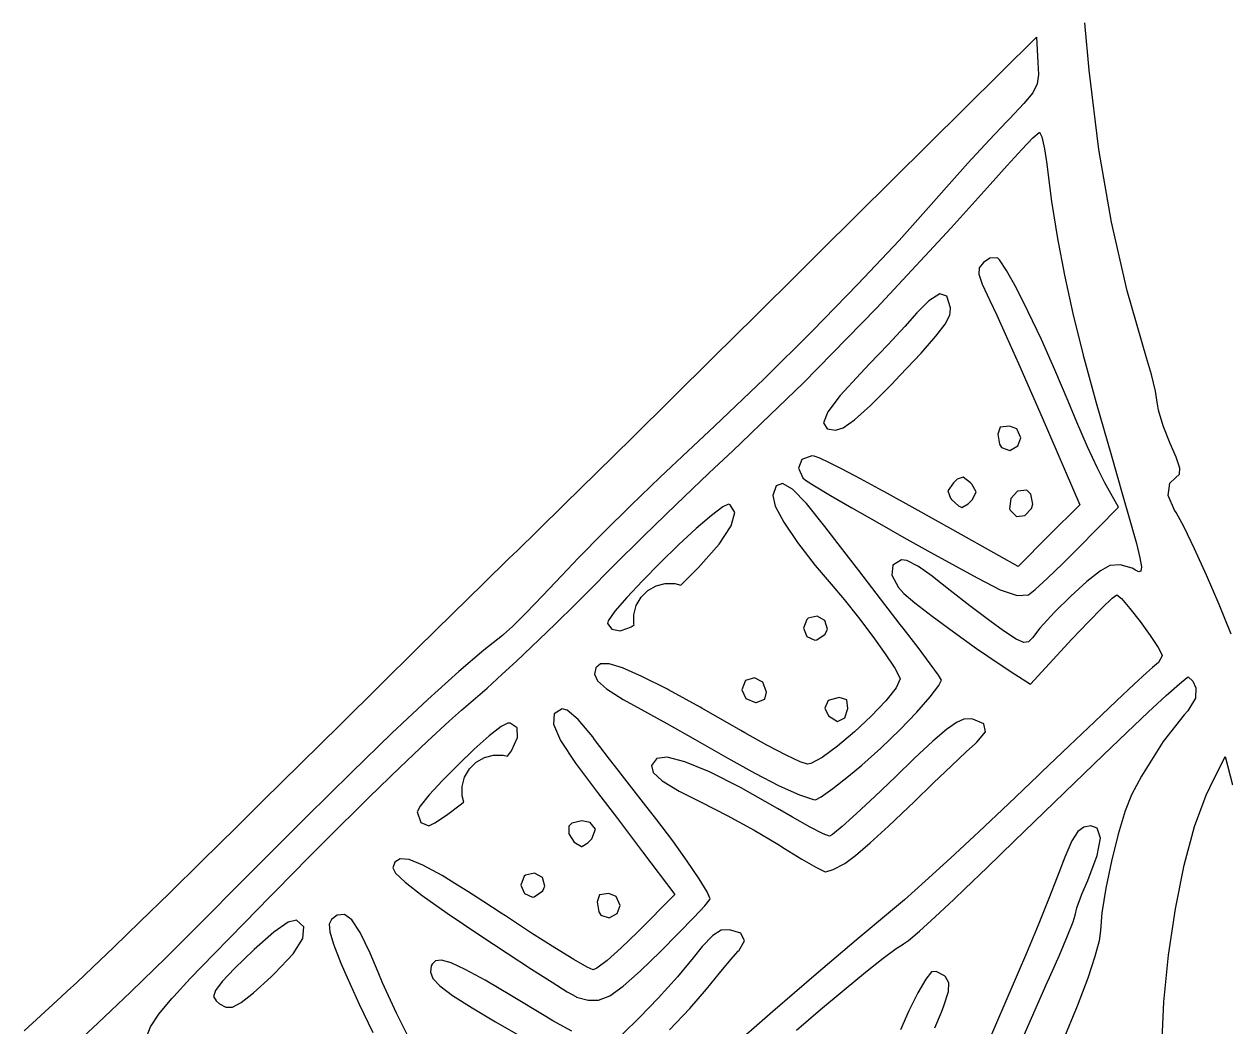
# Model space of a CAD drawing. Header units: inches. Extents: x -2.16 to 7.19, y -6.87 to -1.22.
# Drawn here: x 3.599 to 4.184, y -3.479 to -2.991 of the extents above; entities that cross this region are included whole.
import ezdxf

# ---------------------------------------------------------------- set-up
doc = ezdxf.new("R2010")
doc.units = ezdxf.units.IN
doc.header["$MEASUREMENT"] = 0
doc.layers.add('Front', color=13, linetype='CONTINUOUS', true_color=0xc83434)

msp = doc.modelspace()

# ---------------------------------------------------------------- linework, layer by layer
at = {"layer": 'Front', "linetype": 'CONTINUOUS'}
for p, q in [((4.11717, -3.01377), (4.11509, -2.99083)), ((3.9865, -3.10193), (4.0915, -2.9978)), ((4.0915, -2.9978), (4.09228, -3.01008)), ((4.09228, -3.01008), (4.09251, -3.01601)), ((4.09251, -3.01601), (4.09186, -3.02052)), ((4.12189, -3.05237), (4.11717, -3.01377)), ((4.09186, -3.02052), (4.08971, -3.0248)), ((4.08971, -3.0248), (4.08542, -3.03007)), ((4.08542, -3.03007), (4.07834, -3.03753)), ((4.07708, -3.03883), (4.06849, -3.0479)), ((4.07834, -3.03753), (4.07708, -3.03883)), ((4.08448, -3.0524), (4.08985, -3.04684)), ((4.08985, -3.04684), (4.09278, -3.04418)), ((4.09278, -3.04418), (4.09306, -3.04405)), ((4.09306, -3.04405), (4.0942, -3.0463)), ((4.0942, -3.0463), (4.09549, -3.05215)), ((4.06849, -3.0479), (4.05821, -3.05911)), ((4.0773, -3.06018), (4.08448, -3.0524)), ((4.09549, -3.05215), (4.09641, -3.05842)), ((4.12798, -3.08782), (4.12189, -3.05237)), ((4.09641, -3.05842), (4.09893, -3.07769)), ((4.05821, -3.05911), (4.04776, -3.07077)), ((4.06897, -3.06948), (4.0773, -3.06018)), ((4.05006, -3.09062), (4.06897, -3.06948)), ((4.04776, -3.07077), (4.04161, -3.0778)), ((4.04161, -3.0778), (4.02466, -3.09674)), ((4.09893, -3.07769), (4.10176, -3.09574)), ((4.13566, -3.12124), (4.12798, -3.08782)), ((4.01372, -3.12971), (4.05006, -3.09062)), ((4.02466, -3.09674), (4.00467, -3.11799)), ((4.10176, -3.09574), (4.10513, -3.11358)), ((3.97568, -3.11267), (3.9865, -3.10193)), ((4.06884, -3.10537), (4.06574, -3.10749)), ((4.07258, -3.10519), (4.06884, -3.10537)), ((4.07358, -3.10614), (4.07258, -3.10519)), ((4.06373, -3.11007), (4.06343, -3.11312)), ((4.06574, -3.10749), (4.06373, -3.11007)), ((4.07703, -3.11128), (4.07358, -3.10614)), ((4.08181, -3.11996), (4.07703, -3.11128)), ((3.95492, -3.13323), (3.97568, -3.11267)), ((4.06343, -3.11312), (4.06506, -3.11795)), ((4.10513, -3.11358), (4.10925, -3.13219)), ((4.00467, -3.11799), (3.9825, -3.1407)), ((4.0445, -3.12269), (4.03914, -3.12602)), ((4.04799, -3.12386), (4.0445, -3.12269)), ((4.06506, -3.11795), (4.06883, -3.12586)), ((4.08757, -3.13142), (4.08181, -3.11996)), ((4.14512, -3.15375), (4.13566, -3.12124)), ((4.03914, -3.12602), (4.0334, -3.13196)), ((4.04976, -3.12952), (4.04799, -3.12386)), ((4.06883, -3.12586), (4.06885, -3.12591)), ((4.06885, -3.12591), (4.07221, -3.13297)), ((3.93421, -3.15372), (3.95492, -3.13323)), ((3.97801, -3.16614), (4.01372, -3.12971)), ((4.0334, -3.13196), (4.02746, -3.13859)), ((4.04707, -3.1374), (4.04931, -3.13308)), ((4.04931, -3.13308), (4.04979, -3.12976)), ((4.04979, -3.12976), (4.04976, -3.12952)), ((4.07221, -3.13297), (4.07704, -3.14356)), ((4.09392, -3.1449), (4.08757, -3.13142)), ((4.10925, -3.13219), (4.11434, -3.15257)), ((3.9825, -3.1407), (3.95898, -3.16401)), ((4.02746, -3.13859), (4.01933, -3.14734)), ((4.0426, -3.14332), (4.04707, -3.1374)), ((4.03543, -3.15146), (4.0426, -3.14332)), ((4.07704, -3.14356), (4.08286, -3.15659)), ((4.10049, -3.15964), (4.09392, -3.1449)), ((4.01933, -3.14734), (4.01036, -3.15678)), ((4.02512, -3.16245), (4.03543, -3.15146)), ((3.91405, -3.17364), (3.93421, -3.15372)), ((4.01036, -3.15678), (4.00589, -3.1614)), ((4.08286, -3.15659), (4.0892, -3.17098)), ((4.11434, -3.15257), (4.12062, -3.17573)), ((4.14755, -3.16196), (4.14512, -3.15375)), ((3.95898, -3.16401), (3.93495, -3.18708)), ((4.00589, -3.1614), (3.996, -3.17214)), ((4.02116, -3.16657), (4.02512, -3.16245)), ((4.10691, -3.17489), (4.10049, -3.15964)), ((4.1495, -3.17007), (4.14755, -3.16196)), ((3.95793, -3.18544), (3.97801, -3.16614)), ((4.0108, -3.17694), (4.02116, -3.16657)), ((3.89494, -3.1925), (3.91405, -3.17364)), ((3.996, -3.17214), (3.99005, -3.1801)), ((4.0892, -3.17098), (4.09432, -3.1828)), ((4.11117, -3.18508), (4.10691, -3.17489)), ((4.12062, -3.17573), (4.12799, -3.20155)), ((4.15025, -3.17531), (4.1495, -3.17007)), ((4.15093, -3.17934), (4.15025, -3.17531)), ((3.99005, -3.1801), (3.98797, -3.18544)), ((4.00306, -3.1839), (4.0108, -3.17694)), ((4.15326, -3.18685), (4.15093, -3.17934)), ((3.93495, -3.18708), (3.92196, -3.19922)), ((3.9522, -3.19096), (3.95793, -3.18544)), ((3.98797, -3.18544), (3.98969, -3.18835)), ((3.99751, -3.18782), (4.00306, -3.1839)), ((4.07393, -3.18751), (4.07275, -3.19096)), ((4.07838, -3.187), (4.07393, -3.18751)), ((4.08195, -3.18832), (4.07838, -3.187)), ((4.09432, -3.1828), (4.11264, -3.2253)), ((4.11644, -3.1971), (4.11117, -3.18508)), ((4.15667, -3.19542), (4.15326, -3.18685)), ((3.87739, -3.2098), (3.89494, -3.1925)), ((3.94378, -3.19905), (3.9522, -3.19096)), ((3.98969, -3.18835), (3.99374, -3.18905)), ((3.99374, -3.18905), (3.99751, -3.18782)), ((4.07275, -3.19096), (4.07359, -3.19583)), ((4.084, -3.19276), (4.08195, -3.18832)), ((4.0825, -3.19669), (4.084, -3.19276)), ((3.93476, -3.20751), (3.94378, -3.19905)), ((4.07359, -3.19583), (4.07451, -3.19747)), ((4.07451, -3.19747), (4.07859, -3.19881)), ((4.07859, -3.19881), (4.0825, -3.19669)), ((4.12124, -3.20745), (4.11644, -3.1971)), ((4.15954, -3.20217), (4.15667, -3.19542)), ((3.92196, -3.19922), (3.90845, -3.21193)), ((3.97742, -3.20335), (3.97581, -3.20751)), ((3.98217, -3.20155), (3.97742, -3.20335)), ((3.98329, -3.20171), (3.98217, -3.20155)), ((3.98608, -3.20267), (3.98329, -3.20171)), ((3.99051, -3.20467), (3.98608, -3.20267)), ((3.99699, -3.20792), (3.99051, -3.20467)), ((4.12799, -3.20155), (4.1333, -3.21986)), ((4.16126, -3.20746), (4.15954, -3.20217)), ((3.86188, -3.22506), (3.87739, -3.2098)), ((3.91628, -3.22513), (3.93194, -3.21016)), ((3.93194, -3.21016), (3.93476, -3.20751)), ((3.97581, -3.20751), (3.9778, -3.21216)), ((4.00588, -3.21262), (3.99699, -3.20792)), ((4.12488, -3.21463), (4.12124, -3.20745)), ((4.15917, -3.21211), (4.16108, -3.21038)), ((4.16108, -3.21038), (4.16126, -3.20746)), ((3.90845, -3.21193), (3.89432, -3.22554)), ((3.96481, -3.21603), (3.96322, -3.22084)), ((3.96792, -3.2149), (3.96481, -3.21603)), ((3.97276, -3.21774), (3.96792, -3.2149)), ((3.9778, -3.21216), (3.97919, -3.21338)), ((3.97919, -3.21338), (3.9835, -3.21612)), ((3.9835, -3.21612), (3.99132, -3.22077)), ((4.01667, -3.21849), (4.00588, -3.21262)), ((4.05109, -3.21464), (4.04838, -3.21849)), ((4.05301, -3.21283), (4.05109, -3.21464)), ((4.0559, -3.21183), (4.05301, -3.21283)), ((4.05941, -3.21464), (4.0559, -3.21183)), ((4.06009, -3.21533), (4.05941, -3.21464)), ((4.06219, -3.21899), (4.06009, -3.21533)), ((4.13147, -3.22646), (4.12488, -3.21463)), ((4.15558, -3.22077), (4.15637, -3.21486)), ((4.15637, -3.21486), (4.15917, -3.21211)), ((3.96322, -3.22084), (3.9644, -3.22594)), ((3.97956, -3.22467), (3.97276, -3.21774)), ((3.99132, -3.22077), (4.00177, -3.22682)), ((4.01757, -3.21898), (4.01667, -3.21849)), ((4.03246, -3.22721), (4.01757, -3.21898)), ((4.04838, -3.21849), (4.04963, -3.22202)), ((4.04963, -3.22202), (4.05015, -3.22267)), ((4.06036, -3.22267), (4.06219, -3.21899)), ((4.07907, -3.22232), (4.0785, -3.22726)), ((4.08235, -3.21871), (4.07907, -3.22232)), ((4.08682, -3.21826), (4.08235, -3.21871)), ((4.08886, -3.22013), (4.08682, -3.21826)), ((4.08976, -3.22496), (4.08886, -3.22013)), ((4.1333, -3.21986), (4.13732, -3.2339)), ((4.1587, -3.22787), (4.15558, -3.22077)), ((3.84892, -3.23778), (3.86188, -3.22506)), ((3.89432, -3.22554), (3.8807, -3.23897)), ((3.90036, -3.24057), (3.91628, -3.22513)), ((3.93885, -3.22626), (3.93335, -3.23045)), ((3.94171, -3.22503), (3.93885, -3.22626)), ((3.94247, -3.22538), (3.94171, -3.22503)), ((3.94481, -3.22911), (3.94247, -3.22538)), ((3.9644, -3.22594), (3.96857, -3.23383)), ((3.98856, -3.23583), (3.97956, -3.22467)), ((4.00177, -3.22682), (4.01397, -3.23378)), ((4.03256, -3.22726), (4.03246, -3.22721)), ((4.05091, -3.2375), (4.03256, -3.22726)), ((4.05015, -3.22267), (4.05364, -3.22587)), ((4.05364, -3.22587), (4.05525, -3.22655)), ((4.05525, -3.22655), (4.05823, -3.22485)), ((4.05823, -3.22485), (4.06036, -3.22267)), ((4.0785, -3.22726), (4.07872, -3.22795)), ((4.07872, -3.22795), (4.08178, -3.23093)), ((4.08591, -3.23047), (4.08915, -3.22708)), ((4.08915, -3.22708), (4.08976, -3.22496)), ((4.11264, -3.2253), (4.09764, -3.2403)), ((4.11149, -3.24668), (4.13147, -3.22646)), ((4.15948, -3.22906), (4.1587, -3.22787)), ((3.93335, -3.23045), (3.92596, -3.23687)), ((3.943, -3.23547), (3.94481, -3.22911)), ((3.96857, -3.23383), (3.97522, -3.24373)), ((4.01397, -3.23378), (4.02704, -3.24116)), ((4.08178, -3.23093), (4.08591, -3.23047)), ((4.13732, -3.2339), (4.14014, -3.24416)), ((4.16338, -3.2362), (4.15948, -3.22906)), ((3.839, -3.24747), (3.84892, -3.23778)), ((3.8807, -3.23897), (3.8687, -3.25111)), ((3.92596, -3.23687), (3.91742, -3.24481)), ((3.93709, -3.2444), (3.943, -3.23547)), ((3.99505, -3.24431), (3.98856, -3.23583)), ((4.07333, -3.25006), (4.05091, -3.2375)), ((4.16846, -3.24672), (4.16338, -3.2362)), ((3.8855, -3.25522), (3.90036, -3.24057)), ((3.91742, -3.24481), (3.90845, -3.25354)), ((3.92711, -3.25582), (3.93709, -3.2444)), ((3.97522, -3.24373), (3.98385, -3.25487)), ((4.00508, -3.25735), (3.99505, -3.24431)), ((4.02704, -3.24116), (4.04011, -3.24846)), ((4.09764, -3.2403), (4.08265, -3.2553)), ((4.14014, -3.24416), (4.14187, -3.25118)), ((3.82248, -3.26362), (3.83487, -3.25149)), ((3.83487, -3.25149), (3.839, -3.24747)), ((3.8687, -3.25111), (3.8604, -3.25983)), ((4.04011, -3.24846), (4.05229, -3.25519)), ((4.08265, -3.2553), (4.07333, -3.25006)), ((4.10432, -3.25382), (4.11149, -3.24668)), ((4.14187, -3.25118), (4.14259, -3.25547)), ((4.17428, -3.2596), (4.16846, -3.24672)), ((3.87302, -3.2678), (3.8855, -3.25522)), ((3.90845, -3.25354), (3.89981, -3.26231)), ((3.91849, -3.26434), (3.92711, -3.25582)), ((3.98385, -3.25487), (3.99158, -3.26386)), ((4.01564, -3.27103), (4.00508, -3.25735)), ((4.02166, -3.25464), (4.02119, -3.25949)), ((4.0259, -3.25202), (4.02166, -3.25464)), ((4.02845, -3.25241), (4.0259, -3.25202)), ((4.03421, -3.25527), (4.02845, -3.25241)), ((4.04087, -3.26007), (4.03421, -3.25527)), ((4.05229, -3.25519), (4.0627, -3.26086)), ((4.09674, -3.26112), (4.10432, -3.25382)), ((4.12274, -3.25737), (4.11607, -3.26264)), ((4.12719, -3.2549), (4.12274, -3.25737)), ((4.1322, -3.25455), (4.12719, -3.2549)), ((4.13813, -3.2562), (4.1322, -3.25455)), ((4.13968, -3.25716), (4.13813, -3.2562)), ((4.1414, -3.25794), (4.13968, -3.25716)), ((4.1424, -3.25755), (4.1414, -3.25794)), ((4.14259, -3.25547), (4.1424, -3.25755)), ((3.8604, -3.25983), (3.85137, -3.26944)), ((3.89981, -3.26231), (3.89223, -3.27042)), ((3.90641, -3.26473), (3.91087, -3.26354)), ((3.91087, -3.26354), (3.9155, -3.26354)), ((3.9155, -3.26354), (3.91849, -3.26434)), ((4.02119, -3.25949), (4.02442, -3.26559)), ((4.04181, -3.26085), (4.04087, -3.26007)), ((4.04955, -3.26704), (4.04181, -3.26085)), ((4.0627, -3.26086), (4.07048, -3.26497)), ((4.09088, -3.26646), (4.09674, -3.26112)), ((4.11607, -3.26264), (4.10822, -3.26971)), ((4.18038, -3.2738), (4.17428, -3.2596)), ((3.80743, -3.27838), (3.82248, -3.26362)), ((3.86728, -3.2736), (3.87302, -3.2678)), ((3.89913, -3.27032), (3.9024, -3.26705)), ((3.9024, -3.26705), (3.90641, -3.26473)), ((3.99158, -3.26386), (3.99796, -3.27136)), ((4.02442, -3.26559), (4.02701, -3.26843)), ((4.02701, -3.26843), (4.03235, -3.27299)), ((4.05919, -3.27449), (4.04955, -3.26704)), ((4.07048, -3.26497), (4.07388, -3.26665)), ((4.07388, -3.26665), (4.0822, -3.26945)), ((4.0822, -3.26945), (4.08763, -3.26904)), ((4.08763, -3.26904), (4.09088, -3.26646)), ((4.12841, -3.27072), (4.13058, -3.26904)), ((4.13058, -3.26904), (4.13288, -3.27092)), ((3.85137, -3.26944), (3.84314, -3.27796)), ((3.85769, -3.283), (3.86728, -3.2736)), ((3.89223, -3.27042), (3.88644, -3.27714)), ((3.89562, -3.27879), (3.89682, -3.27432)), ((3.89682, -3.27432), (3.89913, -3.27032)), ((3.99796, -3.27136), (4.00496, -3.28018)), ((4.02529, -3.28349), (4.01564, -3.27103)), ((4.03235, -3.27299), (4.04077, -3.27949)), ((4.06885, -3.28176), (4.05919, -3.27449)), ((4.10822, -3.26971), (4.10025, -3.27762)), ((4.12357, -3.27538), (4.12841, -3.27072)), ((4.13288, -3.27092), (4.137, -3.2757)), ((4.18633, -3.28829), (4.18038, -3.2738)), ((3.79038, -3.29514), (3.80743, -3.27838)), ((3.84314, -3.27796), (3.8365, -3.28457)), ((3.88644, -3.27714), (3.88319, -3.28173)), ((3.89562, -3.28342), (3.89562, -3.27879)), ((3.97975, -3.28105), (3.97815, -3.2853)), ((3.9804, -3.28049), (3.97975, -3.28105)), ((3.98478, -3.27953), (3.9804, -3.28049)), ((3.98864, -3.28168), (3.98478, -3.27953)), ((4.00496, -3.28018), (4.01186, -3.28934)), ((4.04077, -3.27949), (4.05116, -3.28715)), ((4.10025, -3.27762), (4.0932, -3.28537)), ((4.11679, -3.2823), (4.12357, -3.27538)), ((4.137, -3.2757), (4.14198, -3.28211)), ((3.8365, -3.28457), (3.83224, -3.28848)), ((3.85335, -3.28725), (3.85769, -3.283)), ((3.88319, -3.28173), (3.88275, -3.283)), ((3.88275, -3.283), (3.88493, -3.2858)), ((3.88493, -3.2858), (3.88896, -3.28655)), ((3.88896, -3.28655), (3.89267, -3.2853)), ((3.89267, -3.2853), (3.89436, -3.28474)), ((3.89436, -3.28474), (3.89572, -3.28379)), ((3.89572, -3.28379), (3.89562, -3.28342)), ((3.97815, -3.2853), (3.97984, -3.2894)), ((3.98979, -3.28589), (3.98864, -3.28168)), ((3.98877, -3.2882), (3.98979, -3.28589)), ((4.02667, -3.28526), (4.02529, -3.28349)), ((4.03393, -3.29475), (4.02667, -3.28526)), ((4.07558, -3.28667), (4.06885, -3.28176)), ((4.08161, -3.29071), (4.07558, -3.28667)), ((4.0932, -3.28537), (4.08954, -3.28999)), ((4.1088, -3.29076), (4.11679, -3.2823)), ((4.14198, -3.28211), (4.14689, -3.28888)), ((3.83165, -3.28894), (3.82258, -3.29599)), ((3.83224, -3.28848), (3.83165, -3.28894)), ((3.83851, -3.30132), (3.85335, -3.28725)), ((3.97984, -3.2894), (3.98377, -3.29117)), ((3.98377, -3.29117), (3.98459, -3.29108)), ((3.98459, -3.29108), (3.98877, -3.2882)), ((4.01186, -3.28934), (4.01797, -3.29788)), ((4.05116, -3.28715), (4.06243, -3.29516)), ((4.08532, -3.29236), (4.08161, -3.29071)), ((4.08765, -3.292), (4.08532, -3.29236)), ((4.08954, -3.28999), (4.08765, -3.292)), ((4.0886, -3.3125), (4.1088, -3.29076)), ((4.14689, -3.28888), (4.15077, -3.29474)), ((3.77197, -3.31327), (3.79038, -3.29514)), ((3.82258, -3.29599), (3.8104, -3.30644)), ((4.01797, -3.29788), (4.02257, -3.30484)), ((4.03984, -3.30265), (4.03393, -3.29475)), ((4.06243, -3.29516), (4.07346, -3.30271)), ((4.15077, -3.29474), (4.15269, -3.29843)), ((4.15269, -3.29843), (4.15275, -3.2988)), ((3.83147, -3.30778), (3.83851, -3.30132)), ((3.87932, -3.30276), (3.8771, -3.3046)), ((3.88354, -3.30274), (3.87932, -3.30276)), ((3.89013, -3.3047), (3.88354, -3.30274)), ((4.0438, -3.30818), (4.03984, -3.30265)), ((4.07346, -3.30271), (4.08099, -3.30765)), ((4.15092, -3.30203), (4.14806, -3.30455)), ((4.15275, -3.2988), (4.15092, -3.30203)), ((3.8104, -3.30644), (3.79542, -3.32003)), ((3.82419, -3.31446), (3.83147, -3.30778)), ((3.8771, -3.3046), (3.8765, -3.30778)), ((3.8765, -3.30778), (3.87787, -3.31095)), ((3.89947, -3.30877), (3.89013, -3.3047)), ((3.91192, -3.31509), (3.89947, -3.30877)), ((3.95438, -3.30943), (3.94998, -3.31083)), ((3.95846, -3.31165), (3.95438, -3.30943)), ((4.02257, -3.30484), (4.02497, -3.30924)), ((4.02516, -3.31003), (4.02321, -3.3143)), ((4.02497, -3.30924), (4.02516, -3.31003)), ((4.04525, -3.31057), (4.0438, -3.30818)), ((4.08099, -3.30765), (4.0886, -3.3125)), ((4.14509, -3.3071), (4.13903, -3.31264)), ((4.14806, -3.30455), (4.14509, -3.3071)), ((4.16113, -3.31236), (4.1648, -3.30936)), ((4.1648, -3.30936), (4.16538, -3.30905)), ((4.16538, -3.30905), (4.16765, -3.31111)), ((3.75283, -3.33214), (3.77197, -3.31327)), ((3.81184, -3.3253), (3.82419, -3.31446)), ((3.87787, -3.31095), (3.88235, -3.3149)), ((3.88235, -3.3149), (3.89048, -3.32007)), ((3.9125, -3.31541), (3.91192, -3.31509)), ((3.92785, -3.32381), (3.9125, -3.31541)), ((3.94975, -3.31105), (3.94811, -3.31541)), ((3.94811, -3.31541), (3.95015, -3.31956)), ((3.94998, -3.31083), (3.94975, -3.31105)), ((3.96025, -3.31647), (3.95846, -3.31165)), ((4.02321, -3.3143), (4.0182, -3.32062)), ((4.03989, -3.31876), (4.04411, -3.31316)), ((4.04411, -3.31316), (4.04525, -3.31057)), ((4.13903, -3.31264), (4.13041, -3.32072)), ((4.15466, -3.31814), (4.16113, -3.31236)), ((4.16765, -3.31111), (4.16908, -3.3143)), ((4.16908, -3.3143), (4.16899, -3.31942)), ((3.79542, -3.32003), (3.77792, -3.33649)), ((3.89048, -3.32007), (3.899, -3.32481)), ((3.95015, -3.31956), (3.95484, -3.32154)), ((3.95484, -3.32154), (3.95518, -3.32155)), ((3.95518, -3.32155), (3.9594, -3.31983)), ((3.9594, -3.31983), (3.96025, -3.31647)), ((3.99015, -3.32054), (3.9886, -3.32429)), ((3.99558, -3.31905), (3.99015, -3.32054)), ((3.99925, -3.32017), (3.99558, -3.31905)), ((3.9998, -3.32448), (3.99925, -3.32017)), ((4.0182, -3.32062), (4.01112, -3.32809)), ((4.03328, -3.32623), (4.03989, -3.31876)), ((4.13041, -3.32072), (4.11971, -3.33083)), ((4.14594, -3.32621), (4.15466, -3.31814)), ((4.16899, -3.31942), (4.16518, -3.3255)), ((3.80595, -3.33047), (3.81184, -3.3253)), ((3.85678, -3.32694), (3.85653, -3.33203)), ((3.86069, -3.32455), (3.85678, -3.32694)), ((3.86324, -3.32519), (3.86069, -3.32455)), ((3.86861, -3.32973), (3.86324, -3.32519)), ((3.899, -3.32481), (3.9116, -3.33171)), ((3.9287, -3.32429), (3.92785, -3.32381)), ((3.94763, -3.33506), (3.9287, -3.32429)), ((3.9886, -3.32429), (3.99041, -3.32799)), ((3.99822, -3.32899), (3.9998, -3.32448)), ((4.02502, -3.33479), (4.03328, -3.32623)), ((4.13551, -3.33605), (4.14594, -3.32621)), ((4.16348, -3.32742), (4.15315, -3.34051)), ((4.16518, -3.3255), (4.16348, -3.32742)), ((3.7336, -3.35112), (3.75283, -3.33214)), ((3.79505, -3.34049), (3.80595, -3.33047)), ((3.83099, -3.33325), (3.82525, -3.33779)), ((3.8343, -3.33155), (3.83099, -3.33325)), ((3.83548, -3.33162), (3.8343, -3.33155)), ((3.83891, -3.33377), (3.83548, -3.33162)), ((3.85653, -3.33203), (3.86, -3.33999)), ((3.87563, -3.33828), (3.86861, -3.32973)), ((3.9116, -3.33171), (3.92542, -3.33943)), ((3.99041, -3.32799), (3.99471, -3.3308)), ((3.99471, -3.3308), (3.99822, -3.32899)), ((4.01112, -3.32809), (4.00294, -3.33579)), ((4.0526, -3.33121), (4.04778, -3.33457)), ((4.05625, -3.32967), (4.0526, -3.33121)), ((4.05932, -3.32949), (4.05625, -3.32967)), ((4.06059, -3.32968), (4.05932, -3.32949)), ((4.06598, -3.33196), (4.06059, -3.32968)), ((4.06669, -3.33583), (4.06598, -3.33196)), ((4.11971, -3.33083), (4.10746, -3.34252)), ((3.77792, -3.33649), (3.75818, -3.35554)), ((3.82525, -3.33779), (3.81798, -3.34426)), ((3.83606, -3.34506), (3.83898, -3.33846)), ((3.83898, -3.33846), (3.83891, -3.33377)), ((3.87652, -3.33948), (3.87563, -3.33828)), ((3.88379, -3.34906), (3.87652, -3.33948)), ((3.92542, -3.33943), (3.93802, -3.34664)), ((3.9496, -3.33619), (3.94763, -3.33506)), ((3.9604, -3.3422), (3.9496, -3.33619)), ((4.00294, -3.33579), (3.99465, -3.34282)), ((4.01584, -3.34364), (4.02502, -3.33479)), ((4.04778, -3.33457), (4.04117, -3.34024)), ((4.06259, -3.3408), (4.06669, -3.33583)), ((4.12392, -3.34717), (4.13551, -3.33605)), ((3.78182, -3.35305), (3.79505, -3.34049)), ((3.81798, -3.34426), (3.81009, -3.35179)), ((3.83422, -3.34765), (3.83606, -3.34506)), ((3.86, -3.33999), (3.86722, -3.35098)), ((3.96973, -3.34707), (3.9604, -3.3422)), ((3.99465, -3.34282), (3.98724, -3.34827)), ((4.0065, -3.35199), (4.01584, -3.34364)), ((4.04117, -3.34024), (4.03217, -3.34866)), ((4.0573, -3.34557), (4.06189, -3.3414)), ((4.06189, -3.3414), (4.06259, -3.3408)), ((4.10746, -3.34252), (4.09417, -3.35529)), ((4.15315, -3.34051), (4.14268, -3.35735)), ((3.71493, -3.36958), (3.7336, -3.35112)), ((3.81561, -3.35383), (3.81888, -3.35056)), ((3.81888, -3.35056), (3.82289, -3.34825)), ((3.82289, -3.34825), (3.82736, -3.34705)), ((3.82736, -3.34705), (3.83198, -3.34705)), ((3.83198, -3.34705), (3.83422, -3.34765)), ((3.86722, -3.35098), (3.86967, -3.35429)), ((3.88614, -3.35209), (3.88379, -3.34906)), ((3.90671, -3.34888), (3.90428, -3.35209)), ((3.90685, -3.34877), (3.90671, -3.34888)), ((3.91176, -3.34809), (3.90685, -3.34877)), ((3.92037, -3.35029), (3.91176, -3.34809)), ((3.93238, -3.35526), (3.92037, -3.35029)), ((3.93802, -3.34664), (3.94142, -3.34861)), ((3.94142, -3.34861), (3.95445, -3.35593)), ((3.97663, -3.35035), (3.96973, -3.34707)), ((3.98017, -3.35155), (3.97663, -3.35035)), ((3.98167, -3.35125), (3.98017, -3.35155)), ((3.98724, -3.34827), (3.98167, -3.35125)), ((4.03217, -3.34866), (4.02294, -3.35762)), ((4.0502, -3.35225), (4.0573, -3.34557)), ((4.11009, -3.36055), (4.12392, -3.34717)), ((4.17587, -3.36282), (4.18344, -3.34783)), ((4.18344, -3.34783), (4.18686, -3.36156)), ((3.75818, -3.35554), (3.73649, -3.37692)), ((3.76689, -3.36752), (3.78182, -3.35305)), ((3.81009, -3.35179), (3.80246, -3.3595)), ((3.8133, -3.35784), (3.81561, -3.35383)), ((3.86967, -3.35429), (3.87796, -3.36525)), ((3.8923, -3.36005), (3.88614, -3.35209)), ((3.90428, -3.35209), (3.90503, -3.35553)), ((3.90503, -3.35553), (3.90936, -3.35957)), ((3.9475, -3.36289), (3.93238, -3.35526)), ((3.95445, -3.35593), (3.96636, -3.36201)), ((4.00014, -3.3573), (4.0065, -3.35199)), ((4.04142, -3.36065), (4.0502, -3.35225)), ((4.09244, -3.35695), (4.07798, -3.37078)), ((4.09417, -3.35529), (4.09244, -3.35695)), ((3.80246, -3.3595), (3.79602, -3.3665)), ((3.8121, -3.36231), (3.8133, -3.35784)), ((3.8121, -3.36693), (3.8121, -3.36231)), ((3.9004, -3.3703), (3.8923, -3.36005)), ((3.90936, -3.35957), (3.91765, -3.36459)), ((3.96545, -3.37305), (3.9475, -3.36289)), ((3.96636, -3.36201), (3.97619, -3.36639)), ((3.99251, -3.36331), (4.00014, -3.3573)), ((4.02294, -3.35762), (4.01292, -3.36728)), ((4.0318, -3.36998), (4.04142, -3.36065)), ((4.09531, -3.37483), (4.11009, -3.36055)), ((4.14268, -3.35735), (4.13784, -3.36638)), ((4.17407, -3.36664), (4.17587, -3.36282)), ((3.75964, -3.37467), (3.76689, -3.36752)), ((3.79602, -3.3665), (3.79166, -3.3719)), ((3.81291, -3.36996), (3.8121, -3.36693)), ((3.87796, -3.36525), (3.88759, -3.37799)), ((3.91765, -3.36459), (3.92866, -3.37017)), ((3.97619, -3.36639), (3.983, -3.36863)), ((3.983, -3.36863), (3.984, -3.36879)), ((3.984, -3.36879), (3.98683, -3.36736)), ((3.98683, -3.36736), (3.99251, -3.36331)), ((4.01292, -3.36728), (4.00404, -3.37557)), ((4.13784, -3.36638), (4.1347, -3.37428)), ((4.16851, -3.38186), (4.17407, -3.36664)), ((3.70222, -3.38214), (3.71493, -3.36958)), ((3.75256, -3.38166), (3.75964, -3.37467)), ((3.79166, -3.3719), (3.79025, -3.37467)), ((3.79025, -3.37467), (3.79199, -3.37983)), ((3.80451, -3.37628), (3.81176, -3.37087)), ((3.81176, -3.37087), (3.81278, -3.37007)), ((3.81278, -3.37007), (3.81291, -3.36996)), ((3.90685, -3.37855), (3.9004, -3.3703)), ((3.92866, -3.37017), (3.94102, -3.37647)), ((3.97279, -3.37731), (3.96545, -3.37305)), ((4.0196, -3.3816), (4.02935, -3.37236)), ((4.02935, -3.37236), (4.0318, -3.36998)), ((4.07798, -3.37078), (4.0635, -3.38442)), ((4.1347, -3.37428), (4.13133, -3.38556)), ((3.73649, -3.37692), (3.71314, -3.40034)), ((3.79199, -3.37983), (3.79588, -3.38155)), ((3.79588, -3.38155), (3.79884, -3.3801)), ((3.79884, -3.3801), (3.80451, -3.37628)), ((3.86549, -3.38028), (3.86394, -3.38166)), ((3.87025, -3.37905), (3.86549, -3.38028)), ((3.87436, -3.37988), (3.87025, -3.37905)), ((3.87692, -3.3832), (3.87436, -3.37988)), ((3.88759, -3.37799), (3.89689, -3.39027)), ((3.91456, -3.38886), (3.90685, -3.37855)), ((3.94102, -3.37647), (3.95412, -3.38363)), ((3.9814, -3.38208), (3.97279, -3.37731)), ((4.00404, -3.37557), (3.99695, -3.38191)), ((4.08075, -3.38891), (4.09531, -3.37483)), ((3.68543, -3.39867), (3.70222, -3.38214)), ((3.73458, -3.39965), (3.75093, -3.38327)), ((3.75093, -3.38327), (3.75256, -3.38166)), ((3.86394, -3.38166), (3.86406, -3.38535)), ((3.86406, -3.38535), (3.86665, -3.38947)), ((3.87516, -3.38791), (3.87692, -3.3832)), ((3.95412, -3.38363), (3.96571, -3.39041)), ((3.98775, -3.38534), (3.9814, -3.38208)), ((3.99083, -3.38655), (3.98775, -3.38534)), ((3.99229, -3.38571), (3.99083, -3.38655)), ((3.99695, -3.38191), (3.99229, -3.38571)), ((4.0107, -3.38971), (4.0196, -3.3816)), ((4.0635, -3.38442), (4.04974, -3.39719)), ((4.11165, -3.38425), (4.10874, -3.38886)), ((4.11458, -3.38209), (4.11165, -3.38425)), ((4.11806, -3.38155), (4.11458, -3.38209)), ((4.12116, -3.38263), (4.11806, -3.38155)), ((4.12266, -3.38743), (4.12116, -3.38263)), ((4.13133, -3.38556), (4.12808, -3.39863)), ((4.16347, -3.40062), (4.16851, -3.38186)), ((3.86665, -3.38947), (3.8701, -3.39154)), ((3.8701, -3.39154), (3.87025, -3.39155)), ((3.87025, -3.39155), (3.87325, -3.38985)), ((3.87325, -3.38985), (3.87516, -3.38791)), ((3.89689, -3.39027), (3.89978, -3.39408)), ((3.92161, -3.39874), (3.91456, -3.38886)), ((3.96571, -3.39041), (3.969, -3.39247)), ((4.00353, -3.3959), (4.0107, -3.38971)), ((4.06752, -3.40171), (4.08075, -3.38891)), ((4.10874, -3.38886), (4.1053, -3.39673)), ((4.1211, -3.39594), (4.12266, -3.38743)), ((3.78184, -3.3975), (3.77929, -3.39917)), ((3.78625, -3.39791), (3.78184, -3.3975)), ((3.79293, -3.40058), (3.78625, -3.39791)), ((3.89978, -3.39408), (3.91555, -3.41488)), ((3.969, -3.39247), (3.97736, -3.39767)), ((3.97736, -3.39767), (3.98422, -3.40164)), ((3.999, -3.39935), (4.00353, -3.3959)), ((4.04974, -3.39719), (4.03742, -3.40842)), ((4.1053, -3.39673), (4.10158, -3.40655)), ((4.1165, -3.40804), (4.1211, -3.39594)), ((3.6696, -3.41419), (3.68543, -3.39867)), ((3.71314, -3.40034), (3.70397, -3.40964)), ((3.71849, -3.41605), (3.73239, -3.40188)), ((3.73239, -3.40188), (3.73458, -3.39965)), ((3.77929, -3.39917), (3.77828, -3.40188)), ((3.77828, -3.40188), (3.77958, -3.40448)), ((3.80233, -3.40568), (3.79293, -3.40058)), ((3.9274, -3.40729), (3.92161, -3.39874)), ((3.98422, -3.40164), (3.98842, -3.40371)), ((3.98842, -3.40371), (3.989, -3.40387)), ((3.989, -3.40387), (3.99265, -3.40275)), ((3.99265, -3.40275), (3.99825, -3.39981)), ((3.99825, -3.39981), (3.999, -3.39935)), ((4.05675, -3.41211), (4.06752, -3.40171)), ((4.12808, -3.39863), (4.12533, -3.41189)), ((4.15916, -3.42182), (4.16347, -3.40062)), ((3.70397, -3.40964), (3.68595, -3.42781)), ((3.77958, -3.40448), (3.78429, -3.40891)), ((3.78429, -3.40891), (3.79264, -3.41536)), ((3.80983, -3.4103), (3.80233, -3.40568)), ((3.84225, -3.40605), (3.84065, -3.4103)), ((3.8429, -3.40549), (3.84225, -3.40605)), ((3.84728, -3.40453), (3.8429, -3.40549)), ((3.85114, -3.40668), (3.84728, -3.40453)), ((3.85229, -3.41089), (3.85114, -3.40668)), ((3.93131, -3.41366), (3.9274, -3.40729)), ((4.03742, -3.40842), (4.02727, -3.41745)), ((4.10158, -3.40655), (4.09762, -3.41684)), ((4.11369, -3.41472), (4.1165, -3.40804)), ((3.65516, -3.42828), (3.6696, -3.41419)), ((3.79264, -3.41536), (3.80485, -3.42399)), ((3.81487, -3.41341), (3.80983, -3.4103)), ((3.82261, -3.41846), (3.81487, -3.41341)), ((3.84065, -3.4103), (3.84234, -3.4144)), ((3.84234, -3.4144), (3.84627, -3.41617)), ((3.84709, -3.41608), (3.85127, -3.4132)), ((3.85127, -3.4132), (3.85229, -3.41089)), ((3.87893, -3.41501), (3.87775, -3.41846)), ((3.88338, -3.4145), (3.87893, -3.41501)), ((3.88695, -3.41582), (3.88338, -3.4145)), ((3.91555, -3.41488), (3.89734, -3.43321)), ((3.93275, -3.41697), (3.93131, -3.41366)), ((4.05136, -3.41728), (4.05675, -3.41211)), ((4.11123, -3.42134), (4.11369, -3.41472)), ((4.12533, -3.41189), (4.12343, -3.42376)), ((3.70611, -3.42875), (3.71849, -3.41605)), ((3.83099, -3.42393), (3.82261, -3.41846)), ((3.84627, -3.41617), (3.84709, -3.41608)), ((3.87775, -3.41846), (3.87859, -3.42333)), ((3.889, -3.42026), (3.88695, -3.41582)), ((3.8875, -3.42419), (3.889, -3.42026)), ((3.92482, -3.42611), (3.9301, -3.42039)), ((3.9301, -3.42039), (3.93263, -3.41727)), ((3.93263, -3.41727), (3.93275, -3.41697)), ((4.02727, -3.41745), (4.02053, -3.42318)), ((4.04223, -3.42586), (4.05136, -3.41728)), ((4.09762, -3.41684), (4.09239, -3.4298)), ((4.1103, -3.42498), (4.11123, -3.42134)), ((3.74858, -3.42715), (3.74741, -3.42939)), ((3.75133, -3.425), (3.74858, -3.42715)), ((3.75477, -3.42457), (3.75133, -3.425)), ((3.75836, -3.42721), (3.75477, -3.42457)), ((3.76242, -3.43335), (3.75836, -3.42721)), ((3.80485, -3.42399), (3.82075, -3.43473)), ((3.83313, -3.42535), (3.83099, -3.42393)), ((3.84585, -3.43365), (3.83313, -3.42535)), ((3.87859, -3.42333), (3.87951, -3.42497)), ((3.87951, -3.42497), (3.88359, -3.42631)), ((3.88359, -3.42631), (3.8875, -3.42419)), ((3.91743, -3.43376), (3.92482, -3.42611)), ((4.02053, -3.42318), (4.00375, -3.43709)), ((4.03467, -3.43274), (4.04223, -3.42586)), ((4.10933, -3.42824), (4.1103, -3.42498)), ((4.12343, -3.42376), (4.12275, -3.43243)), ((4.15578, -3.44436), (4.15916, -3.42182)), ((3.64255, -3.44053), (3.65516, -3.42828)), ((3.68595, -3.42781), (3.66802, -3.44556)), ((3.69144, -3.44375), (3.70611, -3.42875)), ((3.7274, -3.42841), (3.72051, -3.43322)), ((3.73141, -3.42741), (3.7274, -3.42841)), ((3.73504, -3.43069), (3.73141, -3.42741)), ((3.73454, -3.43625), (3.73504, -3.43069)), ((3.74741, -3.42939), (3.74762, -3.43309)), ((3.74762, -3.43309), (3.74944, -3.43911)), ((3.93817, -3.43234), (3.93409, -3.43482)), ((3.94219, -3.43203), (3.93817, -3.43234)), ((3.94771, -3.43378), (3.94219, -3.43203)), ((4.02933, -3.43732), (4.03467, -3.43274)), ((4.09239, -3.4298), (4.08666, -3.44353)), ((4.10668, -3.43505), (4.10933, -3.42824)), ((4.12275, -3.43243), (4.12209, -3.43746)), ((3.72051, -3.43322), (3.7109, -3.44174)), ((3.7298, -3.44384), (3.73454, -3.43625)), ((3.76731, -3.44342), (3.76242, -3.43335)), ((3.82075, -3.43473), (3.83394, -3.44344)), ((3.85717, -3.44085), (3.84585, -3.43365)), ((3.89734, -3.43321), (3.88944, -3.44086)), ((3.9086, -3.44263), (3.91743, -3.43376)), ((3.93409, -3.43482), (3.92895, -3.44022)), ((3.94667, -3.44228), (3.94954, -3.4374)), ((3.94954, -3.4374), (3.94771, -3.43378)), ((4.00375, -3.43709), (3.98432, -3.4536)), ((4.02667, -3.43904), (4.02689, -3.43899)), ((4.02689, -3.43899), (4.02933, -3.43732)), ((4.10273, -3.4444), (4.10668, -3.43505)), ((4.12209, -3.43746), (4.12002, -3.4451)), ((3.63218, -3.4505), (3.64255, -3.44053)), ((3.67978, -3.45586), (3.69144, -3.44375)), ((3.71078, -3.44185), (3.70138, -3.4509)), ((3.7109, -3.44174), (3.71078, -3.44185)), ((3.72088, -3.45327), (3.7298, -3.44384)), ((3.74944, -3.43911), (3.75309, -3.44829)), ((3.77123, -3.45275), (3.76731, -3.44342)), ((3.83394, -3.44344), (3.84587, -3.45122)), ((3.8664, -3.44651), (3.85717, -3.44085)), ((3.88944, -3.44086), (3.88259, -3.44695)), ((3.89882, -3.45212), (3.9086, -3.44263)), ((3.92895, -3.44022), (3.92448, -3.44578)), ((3.94279, -3.4466), (3.94644, -3.44251)), ((3.94644, -3.44251), (3.94667, -3.44228)), ((4.01701, -3.44587), (4.02334, -3.44111)), ((4.02334, -3.44111), (4.02667, -3.43904)), ((4.08666, -3.44353), (4.08267, -3.4528)), ((4.0979, -3.4553), (4.10273, -3.4444)), ((4.15352, -3.46714), (4.15578, -3.44436)), ((3.6245, -3.45779), (3.63218, -3.4505)), ((3.66802, -3.44556), (3.65078, -3.46232)), ((3.75309, -3.44829), (3.75611, -3.45537)), ((3.79708, -3.44967), (3.7966, -3.45275)), ((3.79741, -3.44887), (3.79708, -3.44967)), ((3.79907, -3.44713), (3.79741, -3.44887)), ((3.80199, -3.44681), (3.79907, -3.44713)), ((3.80668, -3.44815), (3.80199, -3.44681)), ((3.81361, -3.45134), (3.80668, -3.44815)), ((3.87286, -3.45022), (3.8664, -3.44651)), ((3.87586, -3.45155), (3.87286, -3.45022)), ((3.88259, -3.44695), (3.87767, -3.45071)), ((3.92448, -3.44578), (3.91686, -3.45497)), ((3.93725, -3.45317), (3.94279, -3.4466)), ((4.00833, -3.45278), (4.01701, -3.44587)), ((4.12002, -3.4451), (4.11646, -3.45559)), ((3.67182, -3.46448), (3.67978, -3.45586)), ((3.70138, -3.4509), (3.69525, -3.45724)), ((3.71053, -3.46273), (3.71913, -3.45491)), ((3.71913, -3.45491), (3.72088, -3.45327)), ((3.75611, -3.45537), (3.76196, -3.46833)), ((3.77336, -3.45784), (3.77123, -3.45275)), ((3.7966, -3.45275), (3.79777, -3.45584)), ((3.79777, -3.45584), (3.80117, -3.45943)), ((3.82328, -3.45662), (3.81361, -3.45134)), ((3.84587, -3.45122), (3.85587, -3.45764)), ((3.87767, -3.45071), (3.87586, -3.45155)), ((3.89043, -3.45957), (3.89882, -3.45212)), ((3.91686, -3.45497), (3.90752, -3.46536)), ((3.93093, -3.4609), (3.93725, -3.45317)), ((3.98432, -3.4536), (3.9632, -3.47185)), ((3.99795, -3.46129), (4.00833, -3.45278)), ((4.03767, -3.45606), (4.03375, -3.46281)), ((4.04054, -3.45262), (4.03767, -3.45606)), ((4.04274, -3.45232), (4.04054, -3.45262)), ((4.0468, -3.45452), (4.04274, -3.45232)), ((4.04725, -3.45499), (4.0468, -3.45452)), ((4.04893, -3.4579), (4.04725, -3.45499)), ((4.08267, -3.4528), (4.06223, -3.50005)), ((4.0968, -3.45774), (4.0979, -3.4553)), ((4.11646, -3.45559), (4.1113, -3.4692)), ((3.61694, -3.46463), (3.61993, -3.46197)), ((3.61993, -3.46197), (3.6245, -3.45779)), ((3.65078, -3.46232), (3.63482, -3.47754)), ((3.69198, -3.46155), (3.69114, -3.46448)), ((3.69525, -3.45724), (3.69198, -3.46155)), ((3.77522, -3.46218), (3.77336, -3.45784)), ((3.78011, -3.47263), (3.77522, -3.46218)), ((3.80117, -3.45943), (3.80736, -3.464)), ((3.83616, -3.46418), (3.82328, -3.45662)), ((3.85587, -3.45764), (3.86325, -3.46225)), ((3.86325, -3.46225), (3.86733, -3.46462)), ((3.88391, -3.46414), (3.89043, -3.45957)), ((3.9228, -3.47033), (3.93091, -3.46093)), ((3.93091, -3.46093), (3.93093, -3.4609)), ((3.98653, -3.47088), (3.99795, -3.46129)), ((4.04647, -3.46915), (4.04868, -3.46207)), ((4.04868, -3.46207), (4.04893, -3.4579)), ((4.08013, -3.4954), (4.0968, -3.45774)), ((3.60895, -3.47194), (3.61694, -3.46463)), ((3.66451, -3.47317), (3.67087, -3.46551)), ((3.67087, -3.46551), (3.67182, -3.46448)), ((3.69114, -3.46448), (3.69232, -3.4667)), ((3.69232, -3.4667), (3.694, -3.4681)), ((3.694, -3.4681), (3.69705, -3.46976)), ((3.70029, -3.46971), (3.70452, -3.46751)), ((3.70452, -3.46751), (3.71053, -3.46273)), ((3.80736, -3.464), (3.81689, -3.47005)), ((3.85275, -3.47425), (3.83616, -3.46418)), ((3.86733, -3.46462), (3.86775, -3.46482)), ((3.86775, -3.46482), (3.87336, -3.46634)), ((3.87336, -3.46634), (3.87848, -3.46625)), ((3.87848, -3.46625), (3.88391, -3.46414)), ((3.90752, -3.46536), (3.89842, -3.47478)), ((4.03375, -3.46281), (4.02942, -3.47148)), ((4.15261, -3.48905), (4.15352, -3.46714)), ((3.59889, -3.48133), (3.60895, -3.47194)), ((3.66045, -3.47929), (3.66451, -3.47317)), ((3.69705, -3.46976), (3.70029, -3.46971)), ((3.76196, -3.46833), (3.76854, -3.4821)), ((3.78612, -3.48461), (3.78011, -3.47263)), ((3.81689, -3.47005), (3.82824, -3.47683)), ((3.91302, -3.48073), (3.9228, -3.47033)), ((3.9632, -3.47185), (3.94137, -3.49101)), ((3.97471, -3.48099), (3.98653, -3.47088)), ((4.02942, -3.47148), (4.02532, -3.4807)), ((4.04214, -3.47979), (4.04538, -3.47209)), ((4.04538, -3.47209), (4.04647, -3.46915)), ((4.1113, -3.4692), (4.10443, -3.48618)), ((3.63482, -3.47754), (3.62072, -3.49065)), ((3.65848, -3.48433), (3.66045, -3.47929)), ((3.82824, -3.47683), (3.84576, -3.48698)), ((3.85626, -3.47634), (3.85275, -3.47425)), ((3.86543, -3.48148), (3.85626, -3.47634)), ((3.89803, -3.47516), (3.88287, -3.49003)), ((3.89842, -3.47478), (3.89803, -3.47516))]:
    msp.add_line(p, q, dxfattribs=at)

doc.saveas('drawing.dxf')
